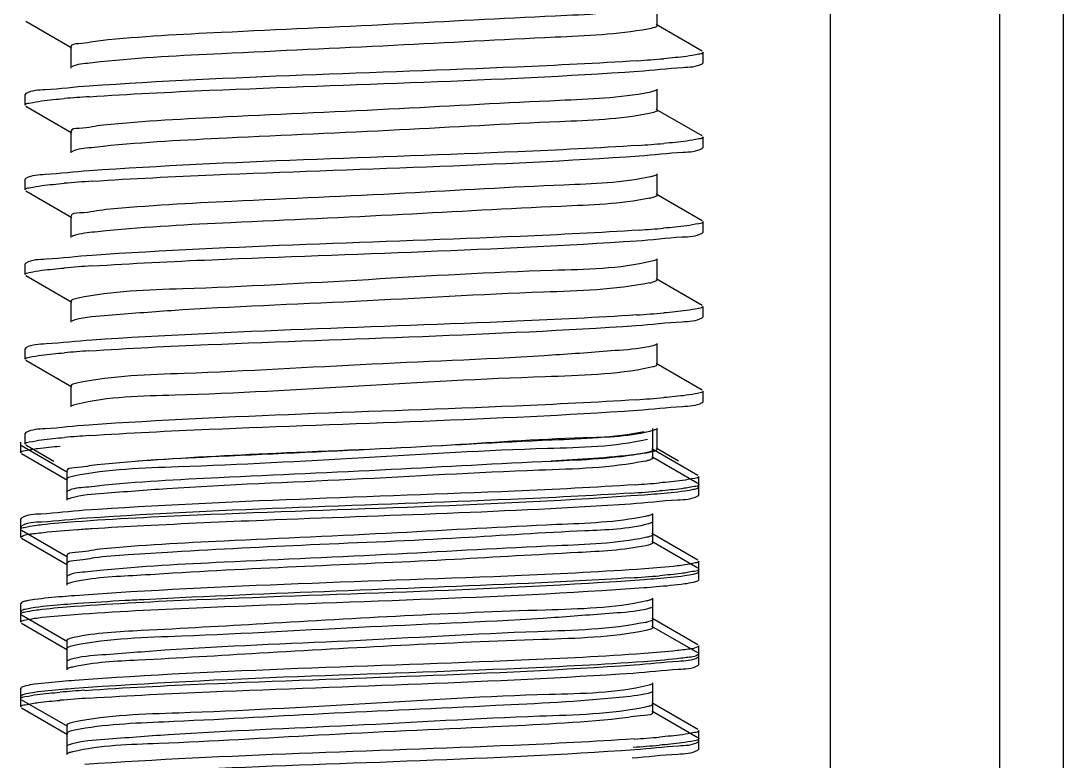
# Model space of a CAD drawing. Extents: x 27938 to 1507990, y 110129 to 923079.
# Drawn here: x 640765.3 to 641058.2, y 382603.8 to 382811.9 of the extents above; entities that cross this region are included whole.
import ezdxf

# ---------------------------------------------------------------- set-up
doc = ezdxf.new("R2010")
doc.units = 0
doc.header["$LTSCALE"] = 1000
doc.header["$MEASUREMENT"] = 0

msp = doc.modelspace()

# ---------------------------------------------------------------- linework, layer by layer
at = {"linetype": 'Continuous'}
for p, q in [((640992.75, 383675.04), (640992.75, 378934.02)), ((641040.37, 383675.04), (641040.37, 378934.02)), ((641058.23, 383675.04), (641058.23, 378934.02)), ((640944.14, 382810.54), (640944.14, 382816.5)), ((640766.75, 382811.77), (640779.68, 382804.29)), ((640956.8, 382803.36), (640943.88, 382810.84)), ((640779.42, 382804.59), (640779.42, 382798.64)), ((640957.03, 382800.12), (640957.03, 382803.1)), ((640957.03, 382800.12), (640957.03, 382803.1)), ((640956.8, 382799.86), (640957.03, 382800.12)), ((640766.75, 382791.46), (640766.53, 382791.19)), ((640766.53, 382788.22), (640766.53, 382791.19)), ((640766.53, 382788.22), (640766.53, 382791.19)), ((640944.14, 382786.73), (640944.14, 382792.68)), ((640766.75, 382787.96), (640779.68, 382780.47)), ((640956.8, 382779.55), (640943.88, 382787.03)), ((640779.42, 382780.78), (640779.42, 382774.82)), ((640957.03, 382776.31), (640957.03, 382779.29)), ((640957.03, 382776.31), (640957.03, 382779.29)), ((640956.8, 382776.05), (640957.03, 382776.31)), ((640944.14, 382762.92), (640944.14, 382768.87)), ((640766.75, 382767.64), (640766.53, 382767.38)), ((640766.53, 382764.41), (640766.53, 382767.38)), ((640766.53, 382764.41), (640766.53, 382767.38)), ((640766.75, 382764.14), (640779.68, 382756.66)), ((640956.8, 382755.74), (640943.88, 382763.22)), ((640779.42, 382756.96), (640779.42, 382751.01)), ((640957.03, 382752.5), (640957.03, 382755.48)), ((640957.03, 382752.5), (640957.03, 382755.48)), ((640956.8, 382752.24), (640957.03, 382752.5)), ((640944.14, 382739.1), (640944.14, 382745.06)), ((640766.75, 382743.83), (640766.53, 382743.57)), ((640766.53, 382740.59), (640766.53, 382743.57)), ((640766.53, 382740.59), (640766.53, 382743.57)), ((640766.75, 382740.33), (640779.68, 382732.85)), ((640956.8, 382731.92), (640943.88, 382739.41)), ((640779.42, 382733.15), (640779.42, 382727.2)), ((640957.03, 382728.69), (640957.03, 382731.66)), ((640957.03, 382728.69), (640957.03, 382731.66)), ((640956.8, 382728.43), (640957.03, 382728.69)), ((640944.14, 382715.29), (640944.14, 382721.24)), ((640766.75, 382720.02), (640766.53, 382719.76)), ((640766.53, 382716.78), (640766.53, 382719.76)), ((640766.53, 382716.78), (640766.53, 382719.76)), ((640766.75, 382716.52), (640779.68, 382709.04)), ((640956.8, 382708.11), (640943.88, 382715.59)), ((640942.93, 382714.64), (640942.12, 382714.45)), ((640779.42, 382709.34), (640779.42, 382703.38)), ((640957.03, 382704.87), (640957.03, 382707.85)), ((640956.8, 382704.61), (640957.03, 382704.87)), ((640766.75, 382696.2), (640766.53, 382695.94)), ((640766.53, 382692.97), (640766.53, 382695.94)), ((640766.53, 382692.97), (640766.53, 382695.94)), ((640942.95, 382691.33), (640942.95, 382697.29)), ((640942.95, 382689.06), (640942.95, 382695.01)), ((640944.14, 382691.48), (640944.14, 382697.43)), ((640765.34, 382690.54), (640765.34, 382693.52)), ((640765.34, 382690.54), (640765.34, 382693.52)), ((640765.56, 382692.56), (640778.49, 382685.08)), ((640766.75, 382692.71), (640774.63, 382688.15)), ((640955.62, 382684.15), (640942.69, 382691.64)), ((640950.15, 382688.15), (640943.88, 382691.78)), ((640765.56, 382690.28), (640778.49, 382682.8)), ((640943.2, 382690.9), (640942.15, 382690.64)), ((640955.62, 382681.87), (640942.69, 382689.36)), ((640778.23, 382685.38), (640778.23, 382679.43)), ((640778.23, 382683.1), (640778.23, 382677.15)), ((640955.84, 382680.92), (640955.84, 382683.89)), ((640955.62, 382680.66), (640955.84, 382680.92)), ((640955.84, 382678.64), (640955.84, 382681.61)), ((640955.84, 382678.64), (640955.84, 382681.61)), ((640955.62, 382678.38), (640955.84, 382678.64)), ((640765.56, 382672.25), (640765.34, 382671.99)), ((640765.34, 382669.01), (640765.34, 382671.99)), ((640765.34, 382669.01), (640765.34, 382671.99)), ((640942.95, 382667.52), (640942.95, 382673.47)), ((640942.95, 382665.24), (640942.95, 382671.2)), ((640765.56, 382669.97), (640765.34, 382669.71)), ((640765.34, 382666.73), (640765.34, 382669.71)), ((640765.34, 382666.73), (640765.34, 382669.71)), ((640765.56, 382668.75), (640778.49, 382661.27)), ((640765.56, 382666.47), (640778.49, 382658.99)), ((640955.62, 382660.34), (640942.69, 382667.82)), ((640955.62, 382658.06), (640942.69, 382665.54)), ((640941.71, 382664.58), (640940.93, 382664.4)), ((640778.23, 382661.57), (640778.23, 382655.62)), ((640955.84, 382657.1), (640955.84, 382660.08)), ((640955.84, 382657.1), (640955.84, 382660.08)), ((640778.23, 382659.29), (640778.23, 382653.34)), ((640955.62, 382656.84), (640955.84, 382657.1)), ((640955.84, 382654.82), (640955.84, 382657.8)), ((640955.84, 382654.82), (640955.84, 382657.8)), ((640955.62, 382654.56), (640955.84, 382654.82)), ((640765.56, 382648.43), (640765.34, 382648.17)), ((640765.34, 382645.2), (640765.34, 382648.17)), ((640765.34, 382645.2), (640765.34, 382648.17)), ((640942.95, 382643.71), (640942.95, 382649.66)), ((640765.56, 382646.16), (640765.34, 382645.89)), ((640765.34, 382642.92), (640765.34, 382645.89)), ((640765.34, 382642.92), (640765.34, 382645.89)), ((640765.56, 382644.94), (640778.49, 382637.45)), ((640942.95, 382641.43), (640942.95, 382647.38)), ((640765.56, 382642.66), (640778.49, 382635.18)), ((640955.62, 382636.53), (640942.69, 382644.01)), ((640941.98, 382640.85), (640940.96, 382640.59)), ((640955.62, 382634.25), (640942.69, 382641.73)), ((640778.23, 382637.76), (640778.23, 382631.8)), ((640955.84, 382633.29), (640955.84, 382636.27)), ((640955.84, 382633.29), (640955.84, 382636.27)), ((640778.23, 382635.48), (640778.23, 382629.52)), ((640955.62, 382633.03), (640955.84, 382633.29)), ((640955.84, 382631.01), (640955.84, 382633.99)), ((640955.84, 382631.01), (640955.84, 382633.99)), ((640955.62, 382630.75), (640955.84, 382631.01)), ((640765.56, 382624.62), (640765.34, 382624.36)), ((640765.34, 382621.38), (640765.34, 382624.36)), ((640765.34, 382621.38), (640765.34, 382624.36)), ((640942.95, 382619.9), (640942.95, 382625.85)), ((640765.56, 382622.34), (640765.34, 382622.08)), ((640765.34, 382619.11), (640765.34, 382622.08)), ((640765.34, 382619.11), (640765.34, 382622.08)), ((640942.95, 382617.62), (640942.95, 382623.57)), ((640765.56, 382621.12), (640778.49, 382613.64)), ((640765.56, 382618.84), (640778.49, 382611.36)), ((640941.54, 382619.19), (640940.9, 382619.05)), ((640955.62, 382612.72), (640942.69, 382620.2)), ((640955.62, 382610.44), (640942.69, 382617.92)), ((640778.23, 382613.94), (640778.23, 382607.99)), ((640778.23, 382611.66), (640778.23, 382605.71)), ((640955.84, 382609.48), (640955.84, 382612.45)), ((640955.84, 382607.2), (640955.84, 382610.18)), ((640955.84, 382607.2), (640955.84, 382610.18)), ((640955.62, 382609.22), (640955.84, 382609.48)), ((640955.62, 382606.94), (640955.84, 382607.2))]:
    msp.add_line(p, q, dxfattribs=at)
for centre, radius, start, end in [((640911.12, 383216.4), 416.6, 273.7824, 274.8062), ((640811.93, 382381.32), 410.18, 93.8281, 94.8033), ((640911.45, 383188.43), 412.43, 273.8103, 274.8058), ((640813.02, 382343.74), 423.99, 93.7358, 94.8048), ((640937.97, 382781.93), 20.28, 281.4289, 282.338), ((640911.79, 383160.33), 408.13, 273.8417, 274.8037), ((640812.91, 382321.33), 422.59, 93.7444, 94.8051), ((640938.6, 382755.16), 17.26, 281.5727, 283.5086), ((640910.82, 383148.69), 420.34, 273.7577, 274.8062), ((640811.8, 382311.46), 408.6, 93.8386, 94.8036), ((640910.69, 383126.52), 421.99, 273.7478, 274.8056), ((640811.9, 382286.39), 409.86, 93.8302, 94.8034), ((640937.33, 382705.49), 17.65, 281.5584, 283.3366), ((640910.61, 383088.66), 408.05, 273.842, 274.8039), ((640909.02, 383106.46), 428.18, 273.7147, 274.7998), ((640908.89, 383084.36), 429.9, 273.7049, 274.7979), ((640936.98, 382661.77), 19.31, 281.4817, 282.6766), ((640812.37, 382191.66), 430.8, 93.6991, 94.7988), ((640810.74, 382214.49), 410.18, 93.8281, 94.8033), ((640910.29, 383021.26), 412.1, 273.8126, 274.8057), ((640909.85, 383024.48), 417.61, 273.7817, 274.8013)]:
    msp.add_arc(centre, radius, start, end, dxfattribs=at)
for points, knots in [([(640941.54, 382815.54), (640932.96, 382813.96), (640909, 382813.05), (640869.12, 382810.78), (640826.52, 382808.89), (640799.05, 382807.49), (640787.76, 382806.31)], [0, 0, 0, 0, 0.169916, 0.464788, 0.779028, 1, 1, 1, 1]), ([(640941.54, 382809.59), (640932.96, 382808), (640909, 382807.1), (640869.12, 382804.82), (640826.52, 382802.94), (640799.05, 382801.54), (640787.76, 382800.36)], [0, 0, 0, 0, 0.169916, 0.464788, 0.779028, 1, 1, 1, 1]), ([(640944.14, 382810.54), (640944.14, 382810.27), (640942.94, 382809.88), (640942.2, 382809.71), (640941.54, 382809.59)], [0, 0, 0, 0, 0.287813, 1, 1, 1, 1]), ([(640787.76, 382806.31), (640785.68, 382806.09), (640783.7, 382805.47), (640779.41, 382805.35), (640779.42, 382804.59)], [0, 0, 0, 0, 0.733736, 1, 1, 1, 1]), ([(640957.03, 382803.1), (640957.03, 382802.67), (640954.73, 382802.38), (640953.57, 382802.07), (640952.41, 382801.92)], [0, 0, 0, 0, 0.271384, 1, 1, 1, 1]), ([(640787.76, 382800.36), (640786.74, 382800.25), (640784.07, 382799.86), (640781.16, 382799.8), (640779.68, 382798.94)], [0, 0, 0, 0, 0.373853, 1, 1, 1, 1]), ([(640938.6, 382800.7), (640927.3, 382799.94), (640875.94, 382797.48), (640824.52, 382796.28), (640784.52, 382793.56)], [0, 0, 0, 0, 0.220263, 1, 1, 1, 1]), ([(640784.54, 382790.59), (640795.8, 382791.35), (640847.24, 382793.83), (640898.74, 382795.03), (640938.86, 382797.74)], [0, 0, 0, 0, 0.219081, 1, 1, 1, 1]), ([(640938.86, 382797.74), (640943.01, 382798.03), (640948.83, 382798.83), (640955.18, 382798.93), (640956.8, 382799.86)], [0, 0, 0, 0, 0.690508, 1, 1, 1, 1]), ([(640784.52, 382793.56), (640780.41, 382793.28), (640774.64, 382792.48), (640768.36, 382792.38), (640766.76, 382791.46)], [0, 0, 0, 0, 0.690323, 1, 1, 1, 1]), ([(640941.94, 382791.8), (640933.66, 382790.15), (640910.08, 382789.35), (640870.57, 382787), (640827.8, 382785.16), (640800.03, 382783.74), (640788.5, 382782.57)], [0, 0, 0, 0, 0.164798, 0.457724, 0.773903, 1, 1, 1, 1]), ([(640943.88, 382792.38), (640943.65, 382792.25), (640943, 382792.04), (640942.34, 382791.89), (640941.94, 382791.8)], [0, 0, 0, 0, 0.388853, 1, 1, 1, 1]), ([(640766.53, 382788.22), (640766.53, 382788.65), (640768.82, 382788.94), (640769.98, 382789.25), (640771.13, 382789.4)], [0, 0, 0, 0, 0.271489, 1, 1, 1, 1]), ([(640941.94, 382785.85), (640933.66, 382784.19), (640910.08, 382783.4), (640870.57, 382781.05), (640827.8, 382779.2), (640800.03, 382777.78), (640788.5, 382776.62)], [0, 0, 0, 0, 0.164798, 0.457724, 0.773903, 1, 1, 1, 1]), ([(640944.14, 382786.73), (640944.14, 382786.49), (640943.15, 382786.11), (640942.5, 382785.96), (640941.94, 382785.85)], [0, 0, 0, 0, 0.292777, 1, 1, 1, 1]), ([(640788.5, 382782.57), (640786.24, 382782.34), (640784.1, 382781.66), (640779.42, 382781.6), (640779.42, 382780.78)], [0, 0, 0, 0, 0.734506, 1, 1, 1, 1]), ([(640788.5, 382776.62), (640787.39, 382776.51), (640784.47, 382776.08), (640781.29, 382776.06), (640779.68, 382775.12)], [0, 0, 0, 0, 0.375724, 1, 1, 1, 1]), ([(640938.86, 382776.91), (640927.57, 382776.14), (640876.13, 382773.67), (640824.63, 382772.48), (640784.54, 382769.75)], [0, 0, 0, 0, 0.219643, 1, 1, 1, 1]), ([(640957.03, 382779.29), (640957.03, 382778.86), (640954.75, 382778.57), (640953.6, 382778.26), (640952.45, 382778.11)], [0, 0, 0, 0, 0.271538, 1, 1, 1, 1]), ([(640785.4, 382766.83), (640796.73, 382767.59), (640847.98, 382770.04), (640899.29, 382771.23), (640939.14, 382773.95)], [0, 0, 0, 0, 0.221375, 1, 1, 1, 1]), ([(640939.14, 382773.95), (640943.23, 382774.23), (640948.96, 382775.02), (640955.21, 382775.13), (640956.8, 382776.05)], [0, 0, 0, 0, 0.690201, 1, 1, 1, 1]), ([(640784.54, 382769.75), (640780.43, 382769.47), (640774.65, 382768.67), (640768.36, 382768.56), (640766.76, 382767.64)], [0, 0, 0, 0, 0.690341, 1, 1, 1, 1]), ([(640942.3, 382768.07), (640934.33, 382766.32), (640911.14, 382765.67), (640872.03, 382763.22), (640829.09, 382761.42), (640801.04, 382759.98), (640789.27, 382758.84)], [0, 0, 0, 0, 0.159658, 0.450626, 0.768754, 1, 1, 1, 1]), ([(640943.88, 382768.57), (640943.69, 382768.46), (640943.16, 382768.27), (640942.63, 382768.14), (640942.3, 382768.07)], [0, 0, 0, 0, 0.39781, 1, 1, 1, 1]), ([(640766.53, 382764.41), (640766.53, 382764.85), (640768.88, 382765.13), (640770.07, 382765.45), (640771.25, 382765.6)], [0, 0, 0, 0, 0.271035, 1, 1, 1, 1]), ([(640941.99, 382762.05), (640933.83, 382760.4), (640910.55, 382759.61), (640871.41, 382757.27), (640828.74, 382755.44), (640800.93, 382754.01), (640789.27, 382752.88)], [0, 0, 0, 0, 0.163103, 0.454144, 0.77037, 1, 1, 1, 1]), ([(640944.14, 382762.92), (640944.14, 382762.71), (640943.33, 382762.35), (640942.77, 382762.22), (640942.3, 382762.11)], [0, 0, 0, 0, 0.298854, 1, 1, 1, 1]), ([(640789.27, 382758.84), (640786.82, 382758.6), (640784.51, 382757.84), (640779.42, 382757.85), (640779.42, 382756.96)], [0, 0, 0, 0, 0.735116, 1, 1, 1, 1]), ([(640939.14, 382753.11), (640927.97, 382752.35), (640876.73, 382749.88), (640825.42, 382748.66), (640785.4, 382746)], [0, 0, 0, 0, 0.2181, 1, 1, 1, 1]), ([(640957.03, 382755.48), (640957.03, 382755.04), (640954.76, 382754.76), (640953.61, 382754.45), (640952.46, 382754.3)], [0, 0, 0, 0, 0.271601, 1, 1, 1, 1]), ([(640780.3, 382751.56), (640780.18, 382751.53), (640779.97, 382751.45), (640779.76, 382751.36), (640779.68, 382751.31)], [0, 0, 0, 0, 0.563324, 1, 1, 1, 1]), ([(640789.27, 382752.88), (640788.23, 382752.78), (640785.24, 382752.44), (640782.19, 382752.16), (640780.3, 382751.56)], [0, 0, 0, 0, 0.345444, 1, 1, 1, 1]), ([(640938.37, 382750.09), (640942.64, 382750.37), (640948.62, 382751.2), (640955.14, 382751.28), (640956.8, 382752.24)], [0, 0, 0, 0, 0.690998, 1, 1, 1, 1]), ([(640785.32, 382743.01), (640796.55, 382743.76), (640847.56, 382746.21), (640898.64, 382747.43), (640938.37, 382750.09)], [0, 0, 0, 0, 0.220392, 1, 1, 1, 1]), ([(640785.4, 382746), (640781.08, 382745.71), (640775.03, 382744.87), (640768.43, 382744.79), (640766.76, 382743.83)], [0, 0, 0, 0, 0.691204, 1, 1, 1, 1]), ([(640942.63, 382744.33), (640933.53, 382742.13), (640906.65, 382741.82), (640862.84, 382739.09), (640818.48, 382736.64), (640791.05, 382736), (640781.43, 382733.99)], [0, 0, 0, 0, 0.173919, 0.493974, 0.817428, 1, 1, 1, 1]), ([(640943.88, 382744.76), (640943.72, 382744.67), (640943.31, 382744.51), (640942.89, 382744.39), (640942.63, 382744.33)], [0, 0, 0, 0, 0.408003, 1, 1, 1, 1]), ([(640766.53, 382740.59), (640766.53, 382741.04), (640768.87, 382741.31), (640770.05, 382741.64), (640771.23, 382741.79)], [0, 0, 0, 0, 0.271101, 1, 1, 1, 1]), ([(640944.14, 382739.1), (640944.14, 382738.93), (640943.5, 382738.59), (640943.02, 382738.47), (640942.63, 382738.38)], [0, 0, 0, 0, 0.306365, 1, 1, 1, 1]), ([(640942.07, 382738.25), (640932.27, 382736.23), (640904.46, 382735.63), (640859.79, 382732.82), (640818.91, 382731.38), (640792.73, 382729.33), (640783.59, 382728.67), (640780.55, 382727.83)], [0, 0, 0, 0, 0.185394, 0.511906, 0.831666, 0.941677, 1, 1, 1, 1]), ([(640781.43, 382733.99), (640780.92, 382733.88), (640780.31, 382733.75), (640779.42, 382733.37), (640779.42, 382733.15)], [0, 0, 0, 0, 0.705027, 1, 1, 1, 1]), ([(640957.03, 382731.66), (640957.03, 382731.22), (640954.71, 382730.94), (640953.54, 382730.62), (640952.37, 382730.47)], [0, 0, 0, 0, 0.271246, 1, 1, 1, 1]), ([(640780.55, 382727.83), (640780.38, 382727.78), (640780.08, 382727.69), (640779.79, 382727.57), (640779.68, 382727.5)], [0, 0, 0, 0, 0.577171, 1, 1, 1, 1]), ([(640938.37, 382729.25), (640927.16, 382728.5), (640876.14, 382726.05), (640825.07, 382724.83), (640785.32, 382722.18)], [0, 0, 0, 0, 0.219978, 1, 1, 1, 1]), ([(640938.27, 382726.27), (640942.57, 382726.55), (640948.58, 382727.39), (640955.13, 382727.47), (640956.8, 382728.43)], [0, 0, 0, 0, 0.691085, 1, 1, 1, 1]), ([(640784.45, 382719.14), (640795.63, 382719.9), (640846.9, 382722.38), (640898.24, 382723.59), (640938.27, 382726.27)], [0, 0, 0, 0, 0.218278, 1, 1, 1, 1]), ([(640785.32, 382722.18), (640781.02, 382721.89), (640775, 382721.06), (640768.43, 382720.98), (640766.76, 382720.02)], [0, 0, 0, 0, 0.691128, 1, 1, 1, 1]), ([(640943.88, 382720.94), (640943.76, 382720.87), (640943.44, 382720.74), (640943.12, 382720.65), (640942.93, 382720.59)], [0, 0, 0, 0, 0.419644, 1, 1, 1, 1]), ([(640766.53, 382716.78), (640766.53, 382717.21), (640768.8, 382717.5), (640769.96, 382717.81), (640771.11, 382717.96)], [0, 0, 0, 0, 0.271575, 1, 1, 1, 1]), ([(640942.93, 382720.59), (640939.86, 382719.77), (640930.67, 382719.09), (640904.42, 382717.06), (640863.57, 382715.61), (640818.97, 382712.81), (640791.24, 382712.21), (640781.48, 382710.19)], [0, 0, 0, 0, 0.059025, 0.169477, 0.489312, 0.815208, 1, 1, 1, 1]), ([(640944.14, 382715.29), (640944.14, 382715.14), (640943.65, 382714.83), (640943.24, 382714.72), (640942.93, 382714.64)], [0, 0, 0, 0, 0.315715, 1, 1, 1, 1]), ([(640942.12, 382714.45), (640932.46, 382712.43), (640904.96, 382711.79), (640860.52, 382709.36), (640816.73, 382706.58), (640789.88, 382706.33), (640780.85, 382704.09)], [0, 0, 0, 0, 0.183095, 0.50716, 0.827184, 1, 1, 1, 1]), ([(640781.48, 382710.19), (640780.95, 382710.08), (640780.34, 382709.94), (640779.42, 382709.56), (640779.42, 382709.34)], [0, 0, 0, 0, 0.705588, 1, 1, 1, 1]), ([(640957.03, 382707.85), (640957.03, 382707.41), (640954.69, 382707.13), (640953.52, 382706.81), (640952.34, 382706.66)], [0, 0, 0, 0, 0.271149, 1, 1, 1, 1]), ([(640780.85, 382704.09), (640780.61, 382704.03), (640780.21, 382703.92), (640779.83, 382703.77), (640779.68, 382703.69)], [0, 0, 0, 0, 0.589215, 1, 1, 1, 1]), ([(640938.27, 382705.43), (640926.95, 382704.67), (640875.68, 382702.22), (640824.34, 382701.02), (640784.45, 382698.31)], [0, 0, 0, 0, 0.221088, 1, 1, 1, 1]), ([(640938.59, 382702.47), (640942.81, 382702.76), (640948.72, 382703.58), (640955.16, 382703.67), (640956.8, 382704.61)], [0, 0, 0, 0, 0.690779, 1, 1, 1, 1]), ([(640784.52, 382695.33), (640795.74, 382696.1), (640847.1, 382698.57), (640898.52, 382699.78), (640938.59, 382702.47)], [0, 0, 0, 0, 0.218769, 1, 1, 1, 1]), ([(640784.45, 382698.31), (640780.35, 382698.03), (640774.61, 382697.23), (640768.35, 382697.12), (640766.76, 382696.2)], [0, 0, 0, 0, 0.690244, 1, 1, 1, 1]), ([(640940.48, 382696.36), (640931.99, 382694.75), (640908.15, 382693.88), (640868.37, 382691.58), (640825.72, 382689.71), (640798.16, 382688.3), (640786.8, 382687.13)], [0, 0, 0, 0, 0.168355, 0.462634, 0.777465, 1, 1, 1, 1]), ([(640943.2, 382696.86), (640936.84, 382694.92), (640916.63, 382694.8), (640881.49, 382692.08), (640839.7, 382690.55), (640811.24, 382689.08), (640798.34, 382688.15)], [0, 0, 0, 0, 0.137438, 0.410761, 0.732679, 1, 1, 1, 1]), ([(640943.88, 382697.13), (640943.79, 382697.08), (640943.56, 382696.98), (640943.33, 382696.9), (640943.2, 382696.86)], [0, 0, 0, 0, 0.433013, 1, 1, 1, 1]), ([(640765.34, 382690.54), (640765.34, 382690.99), (640767.72, 382691.27), (640768.92, 382691.6), (640770.12, 382691.75)], [0, 0, 0, 0, 0.270914, 1, 1, 1, 1]), ([(640766.53, 382692.97), (640766.53, 382693.4), (640768.82, 382693.69), (640769.97, 382694), (640771.13, 382694.15)], [0, 0, 0, 0, 0.271506, 1, 1, 1, 1]), ([(640941.4, 382694.27), (640932.26, 382692.09), (640905.37, 382691.75), (640861.55, 382689.04), (640817.23, 382686.59), (640789.84, 382685.95), (640780.23, 382683.94)], [0, 0, 0, 0, 0.174525, 0.494592, 0.817709, 1, 1, 1, 1]), ([(640940.48, 382690.4), (640931.99, 382688.8), (640908.15, 382687.92), (640868.37, 382685.63), (640825.72, 382683.75), (640798.16, 382682.35), (640786.8, 382681.17)], [0, 0, 0, 0, 0.168355, 0.462634, 0.777465, 1, 1, 1, 1]), ([(640942.15, 382690.64), (640940.82, 382690.36), (640931.58, 382689.14), (640922.29, 382688.62), (640914.36, 382688.15)], [0, 0, 0, 0, 0.146271, 1, 1, 1, 1]), ([(640942.95, 382691.33), (640942.95, 382691.08), (640941.82, 382690.69), (640941.1, 382690.52), (640940.48, 382690.4)], [0, 0, 0, 0, 0.289227, 1, 1, 1, 1]), ([(640942.95, 382689.06), (640942.95, 382688.88), (640942.29, 382688.53), (640941.8, 382688.41), (640941.4, 382688.32)], [0, 0, 0, 0, 0.305231, 1, 1, 1, 1]), ([(640944.14, 382691.48), (640944.14, 382691.35), (640943.78, 382691.08), (640943.44, 382690.98), (640943.2, 382690.9)], [0, 0, 0, 0, 0.327438, 1, 1, 1, 1]), ([(640786.8, 382687.13), (640784.66, 382686.9), (640782.63, 382686.26), (640778.23, 382686.16), (640778.23, 382685.38)], [0, 0, 0, 0, 0.733984, 1, 1, 1, 1]), ([(640940.87, 382688.2), (640931.05, 382686.18), (640903.2, 382685.57), (640858.49, 382682.76), (640817.59, 382681.34), (640791.45, 382679.27), (640782.34, 382678.62), (640779.33, 382677.77)], [0, 0, 0, 0, 0.185736, 0.512591, 0.832304, 0.942068, 1, 1, 1, 1]), ([(640780.23, 382683.94), (640779.73, 382683.83), (640779.12, 382683.7), (640778.23, 382683.32), (640778.23, 382683.1)], [0, 0, 0, 0, 0.704981, 1, 1, 1, 1]), ([(640955.84, 382683.89), (640955.84, 382683.46), (640953.57, 382683.18), (640952.42, 382682.86), (640951.28, 382682.71)], [0, 0, 0, 0, 0.271618, 1, 1, 1, 1]), ([(640786.8, 382681.17), (640785.75, 382681.06), (640783, 382680.66), (640780.01, 382680.61), (640778.49, 382679.73)], [0, 0, 0, 0, 0.374443, 1, 1, 1, 1]), ([(640937.95, 382681.53), (640926.67, 382680.76), (640875.1, 382678.28), (640823.48, 382677.09), (640783.26, 382674.35)], [0, 0, 0, 0, 0.219056, 1, 1, 1, 1]), ([(640955.84, 382681.61), (640955.84, 382681.16), (640953.41, 382680.89), (640952.2, 382680.55), (640950.98, 382680.4)], [0, 0, 0, 0, 0.270633, 1, 1, 1, 1]), ([(640951.95, 382679.83), (640952.75, 382679.94), (640953.98, 382680.16), (640955.23, 382680.43), (640955.61, 382680.66)], [0, 0, 0, 0, 0.643343, 1, 1, 1, 1]), ([(640779.33, 382677.77), (640779.16, 382677.72), (640778.88, 382677.63), (640778.6, 382677.51), (640778.49, 382677.45)], [0, 0, 0, 0, 0.575377, 1, 1, 1, 1]), ([(640780.47, 382671.18), (640791.94, 382672.02), (640845.33, 382674.62), (640898.79, 382675.68), (640940.63, 382678.74)], [0, 0, 0, 0, 0.215167, 1, 1, 1, 1]), ([(640936.76, 382679.17), (640925.51, 382678.43), (640874.57, 382675.99), (640823.57, 382674.77), (640783.93, 382672.12)], [0, 0, 0, 0, 0.221096, 1, 1, 1, 1]), ([(640936.67, 382676.19), (640941.06, 382676.48), (640947.2, 382677.33), (640953.91, 382677.4), (640955.61, 382678.38)], [0, 0, 0, 0, 0.691433, 1, 1, 1, 1]), ([(640940.63, 382678.74), (640941.79, 382678.83), (640945.57, 382679.13), (640949.35, 382679.46), (640951.95, 382679.83)], [0, 0, 0, 0, 0.307404, 1, 1, 1, 1]), ([(640783.26, 382674.35), (640779.16, 382674.07), (640773.42, 382673.27), (640767.16, 382673.16), (640765.57, 382672.25)], [0, 0, 0, 0, 0.69024, 1, 1, 1, 1]), ([(640799.88, 382670.07), (640811.12, 382670.65), (640856.72, 382672.67), (640902.36, 382673.92), (640936.67, 382676.19)], [0, 0, 0, 0, 0.246725, 1, 1, 1, 1]), ([(640783.93, 382672.12), (640779.68, 382671.83), (640773.72, 382671.01), (640767.22, 382670.92), (640765.57, 382669.97)], [0, 0, 0, 0, 0.690899, 1, 1, 1, 1]), ([(640769.2, 382670.09), (640769.91, 382670.19), (640773.66, 382670.65), (640777.43, 382670.95), (640780.47, 382671.18)], [0, 0, 0, 0, 0.191294, 1, 1, 1, 1]), ([(640940.86, 382672.62), (640932.68, 382670.94), (640909.22, 382670.18), (640869.83, 382667.8), (640827, 382665.97), (640799.15, 382664.54), (640787.55, 382663.39)], [0, 0, 0, 0, 0.163231, 0.45556, 0.772333, 1, 1, 1, 1]), ([(640942.69, 382673.17), (640942.47, 382673.05), (640941.86, 382672.84), (640941.24, 382672.7), (640940.86, 382672.62)], [0, 0, 0, 0, 0.391472, 1, 1, 1, 1]), ([(640765.34, 382669.01), (640765.34, 382669.38), (640767.23, 382669.7), (640768.23, 382669.96), (640769.2, 382670.09)], [0, 0, 0, 0, 0.274518, 1, 1, 1, 1]), ([(640769.4, 382667.84), (640770.15, 382667.95), (640774.09, 382668.42), (640778.05, 382668.72), (640781.26, 382668.95)], [0, 0, 0, 0, 0.191301, 1, 1, 1, 1]), ([(640781.26, 382668.95), (640782.62, 382669.05), (640788.82, 382669.47), (640795.03, 382669.81), (640799.88, 382670.07)], [0, 0, 0, 0, 0.219258, 1, 1, 1, 1]), ([(640941.71, 382670.54), (640935.9, 382668.99), (640918.1, 382668.48), (640886.57, 382666.24), (640847.94, 382664.73), (640820.96, 382663.39), (640808.09, 382662.62)], [0, 0, 0, 0, 0.134666, 0.394603, 0.711038, 1, 1, 1, 1]), ([(640942.69, 382670.89), (640942.56, 382670.82), (640942.24, 382670.69), (640941.9, 382670.59), (640941.71, 382670.54)], [0, 0, 0, 0, 0.417945, 1, 1, 1, 1]), ([(640765.34, 382666.73), (640765.34, 382666.86), (640766.8, 382667.76), (640768.11, 382667.66), (640769.4, 382667.84)], [0, 0, 0, 0, 0.088423, 1, 1, 1, 1]), ([(640940.86, 382666.67), (640932.68, 382664.98), (640909.22, 382664.23), (640869.83, 382661.85), (640827, 382660.02), (640799.15, 382658.59), (640787.55, 382657.44)], [0, 0, 0, 0, 0.163231, 0.45556, 0.772333, 1, 1, 1, 1]), ([(640942.95, 382667.52), (640942.95, 382667.3), (640942.02, 382666.92), (640941.39, 382666.78), (640940.86, 382666.67)], [0, 0, 0, 0, 0.294502, 1, 1, 1, 1]), ([(640942.95, 382665.24), (640942.95, 382665.09), (640942.44, 382664.77), (640942.02, 382664.67), (640941.71, 382664.58)], [0, 0, 0, 0, 0.314301, 1, 1, 1, 1]), ([(640787.55, 382663.39), (640785.22, 382663.16), (640783.04, 382662.45), (640778.23, 382662.41), (640778.23, 382661.57)], [0, 0, 0, 0, 0.734699, 1, 1, 1, 1]), ([(640808.09, 382662.62), (640803.9, 382662.37), (640796.76, 382661.83), (640786.79, 382661.28), (640782.19, 382660.18), (640778.23, 382660.01), (640778.23, 382659.29)], [0, 0, 0, 0, 0.417623, 0.73271, 0.928797, 1, 1, 1, 1]), ([(640940.93, 382664.4), (640934.67, 382663.1), (640916.62, 382662.26), (640872.43, 382659.52), (640834.44, 382658.24), (640808.09, 382656.67)], [0, 0, 0, 0, 0.144135, 0.405017, 1, 1, 1, 1]), ([(640955.84, 382660.08), (640955.84, 382659.71), (640953.93, 382659.39), (640952.93, 382659.13), (640951.95, 382658.99)], [0, 0, 0, 0, 0.274374, 1, 1, 1, 1]), ([(640787.55, 382657.44), (640786.4, 382657.32), (640783.41, 382656.89), (640780.14, 382656.88), (640778.49, 382655.92)], [0, 0, 0, 0, 0.376256, 1, 1, 1, 1]), ([(640808.09, 382656.67), (640804.7, 382656.47), (640795.22, 382655.73), (640785.57, 382655.53), (640779.61, 382654.03)], [0, 0, 0, 0, 0.356375, 1, 1, 1, 1]), ([(640940.63, 382657.91), (640929.14, 382657.07), (640875.75, 382654.46), (640822.29, 382653.42), (640780.47, 382650.34)], [0, 0, 0, 0, 0.215475, 1, 1, 1, 1]), ([(640951.95, 382658.99), (640951.23, 382658.89), (640947.47, 382658.43), (640943.69, 382658.13), (640940.63, 382657.91)], [0, 0, 0, 0, 0.191409, 1, 1, 1, 1]), ([(640955.84, 382657.8), (640955.84, 382657.34), (640953.38, 382657.07), (640952.16, 382656.73), (640950.92, 382656.58)], [0, 0, 0, 0, 0.270505, 1, 1, 1, 1]), ([(640951.91, 382656.01), (640952.72, 382656.12), (640953.96, 382656.34), (640955.22, 382656.62), (640955.61, 382656.84)], [0, 0, 0, 0, 0.643758, 1, 1, 1, 1]), ([(640779.61, 382654.03), (640779.39, 382653.98), (640779.01, 382653.87), (640778.63, 382653.72), (640778.49, 382653.64)], [0, 0, 0, 0, 0.58755, 1, 1, 1, 1]), ([(640780.42, 382647.36), (640791.87, 382648.2), (640845.23, 382650.81), (640898.67, 382651.87), (640940.5, 382654.92)], [0, 0, 0, 0, 0.214881, 1, 1, 1, 1]), ([(640936.67, 382655.35), (640927.12, 382654.72), (640881.53, 382652.49), (640835.9, 382651.09), (640799.88, 382649.23)], [0, 0, 0, 0, 0.209609, 1, 1, 1, 1]), ([(640940.37, 382652.63), (640941.55, 382652.72), (640945.39, 382653.02), (640949.24, 382653.36), (640951.88, 382653.73)], [0, 0, 0, 0, 0.307278, 1, 1, 1, 1]), ([(640940.5, 382654.92), (640941.67, 382655.01), (640945.48, 382655.31), (640949.29, 382655.64), (640951.91, 382656.01)], [0, 0, 0, 0, 0.307307, 1, 1, 1, 1]), ([(640951.88, 382653.73), (640952.7, 382653.84), (640953.94, 382654.06), (640955.22, 382654.34), (640955.61, 382654.56)], [0, 0, 0, 0, 0.644096, 1, 1, 1, 1]), ([(640780.39, 382645.08), (640791.81, 382645.92), (640845.14, 382648.52), (640898.55, 382649.59), (640940.37, 382652.63)], [0, 0, 0, 0, 0.21463, 1, 1, 1, 1]), ([(640769.2, 382649.26), (640768.4, 382649.14), (640767.19, 382648.93), (640765.95, 382648.66), (640765.57, 382648.43)], [0, 0, 0, 0, 0.643047, 1, 1, 1, 1]), ([(640780.47, 382650.34), (640779.31, 382650.25), (640775.55, 382649.96), (640771.79, 382649.62), (640769.2, 382649.26)], [0, 0, 0, 0, 0.307527, 1, 1, 1, 1]), ([(640781.26, 382648.12), (640780.04, 382648.03), (640776.08, 382647.73), (640772.12, 382647.38), (640769.4, 382647.01)], [0, 0, 0, 0, 0.307563, 1, 1, 1, 1]), ([(640941.22, 382648.88), (640931.94, 382646.79), (640895.76, 382646.06), (640848.55, 382643.32), (640804.41, 382640.74), (640786.44, 382639.9), (640780.22, 382638.59)], [0, 0, 0, 0, 0.176934, 0.667357, 0.8818, 1, 1, 1, 1]), ([(640799.88, 382649.23), (640798.14, 382649.14), (640791.93, 382648.81), (640785.73, 382648.44), (640781.26, 382648.12)], [0, 0, 0, 0, 0.279122, 1, 1, 1, 1]), ([(640942.69, 382649.36), (640942.51, 382649.26), (640942.02, 382649.08), (640941.52, 382648.95), (640941.22, 382648.88)], [0, 0, 0, 0, 0.400787, 1, 1, 1, 1]), ([(640765.34, 382645.2), (640765.34, 382645.57), (640767.22, 382645.89), (640768.22, 382646.14), (640769.18, 382646.28)], [0, 0, 0, 0, 0.274578, 1, 1, 1, 1]), ([(640769.4, 382647.01), (640768.56, 382646.89), (640767.28, 382646.67), (640765.97, 382646.39), (640765.57, 382646.16)], [0, 0, 0, 0, 0.645001, 1, 1, 1, 1]), ([(640769.17, 382644), (640769.88, 382644.1), (640773.61, 382644.56), (640777.36, 382644.85), (640780.39, 382645.08)], [0, 0, 0, 0, 0.191274, 1, 1, 1, 1]), ([(640769.18, 382646.28), (640769.9, 382646.38), (640773.63, 382646.84), (640777.39, 382647.14), (640780.42, 382647.36)], [0, 0, 0, 0, 0.191288, 1, 1, 1, 1]), ([(640941.97, 382646.8), (640939.04, 382645.92), (640930.03, 382645.31), (640904.01, 382643.2), (640863.07, 382641.79), (640818.23, 382638.98), (640790.24, 382638.36), (640780.35, 382636.34)], [0, 0, 0, 0, 0.056631, 0.165562, 0.48509, 0.813078, 1, 1, 1, 1]), ([(640942.69, 382647.08), (640942.59, 382647.03), (640942.36, 382646.92), (640942.11, 382646.84), (640941.97, 382646.8)], [0, 0, 0, 0, 0.430757, 1, 1, 1, 1]), ([(640765.34, 382642.92), (640765.34, 382643.29), (640767.22, 382643.61), (640768.21, 382643.86), (640769.17, 382644)], [0, 0, 0, 0, 0.274628, 1, 1, 1, 1]), ([(640940.82, 382642.85), (640930.92, 382640.83), (640902.9, 382640.21), (640858.02, 382637.39), (640817.08, 382635.99), (640791.09, 382633.87), (640782.1, 382633.26), (640779.18, 382632.38)], [0, 0, 0, 0, 0.18717, 0.515415, 0.834912, 0.94366, 1, 1, 1, 1]), ([(640942.95, 382643.71), (640942.95, 382643.51), (640942.2, 382643.16), (640941.66, 382643.03), (640941.22, 382642.93)], [0, 0, 0, 0, 0.30098, 1, 1, 1, 1]), ([(640940.96, 382640.59), (640931.41, 382638.59), (640894.97, 382637.67), (640847.5, 382635.1), (640803.62, 382632.41), (640785.94, 382631.66), (640779.93, 382630.3)], [0, 0, 0, 0, 0.181368, 0.673276, 0.885489, 1, 1, 1, 1]), ([(640942.95, 382641.43), (640942.95, 382641.3), (640942.57, 382641.02), (640942.23, 382640.92), (640941.98, 382640.85)], [0, 0, 0, 0, 0.32566, 1, 1, 1, 1]), ([(640780.22, 382638.59), (640779.72, 382638.48), (640779.12, 382638.35), (640778.23, 382637.97), (640778.23, 382637.76)], [0, 0, 0, 0, 0.704878, 1, 1, 1, 1]), ([(640780.35, 382636.34), (640779.81, 382636.23), (640779.18, 382636.09), (640778.23, 382635.7), (640778.23, 382635.48)], [0, 0, 0, 0, 0.706338, 1, 1, 1, 1]), ([(640955.84, 382636.27), (640955.84, 382636.14), (640954.44, 382635.26), (640953.16, 382635.35), (640951.91, 382635.18)], [0, 0, 0, 0, 0.08904, 1, 1, 1, 1]), ([(640940.5, 382634.09), (640928.99, 382633.25), (640875.64, 382630.65), (640822.2, 382629.6), (640780.43, 382626.52)], [0, 0, 0, 0, 0.215876, 1, 1, 1, 1]), ([(640937.69, 382630.91), (640941.84, 382631.19), (640947.66, 382632), (640954, 382632.1), (640955.61, 382633.03)], [0, 0, 0, 0, 0.690486, 1, 1, 1, 1]), ([(640951.91, 382635.18), (640951.19, 382635.07), (640947.39, 382634.61), (640943.58, 382634.31), (640940.5, 382634.09)], [0, 0, 0, 0, 0.191489, 1, 1, 1, 1]), ([(640955.84, 382633.99), (640955.84, 382633.86), (640954.43, 382632.98), (640953.14, 382633.07), (640951.88, 382632.89)], [0, 0, 0, 0, 0.088878, 1, 1, 1, 1]), ([(640779.18, 382632.38), (640779.05, 382632.34), (640778.81, 382632.26), (640778.58, 382632.16), (640778.49, 382632.1)], [0, 0, 0, 0, 0.567761, 1, 1, 1, 1]), ([(640779.93, 382630.3), (640779.64, 382630.23), (640779.15, 382630.1), (640778.67, 382629.93), (640778.49, 382629.83)], [0, 0, 0, 0, 0.598372, 1, 1, 1, 1]), ([(640940.37, 382631.8), (640928.85, 382630.96), (640875.52, 382628.36), (640822.11, 382627.32), (640780.39, 382624.24)], [0, 0, 0, 0, 0.216262, 1, 1, 1, 1]), ([(640783.35, 382623.75), (640794.61, 382624.52), (640846.06, 382627), (640897.56, 382628.19), (640937.69, 382630.91)], [0, 0, 0, 0, 0.219101, 1, 1, 1, 1]), ([(640937.4, 382628.61), (640941.62, 382628.9), (640947.53, 382629.72), (640953.97, 382629.81), (640955.61, 382630.75)], [0, 0, 0, 0, 0.69074, 1, 1, 1, 1]), ([(640951.88, 382632.89), (640951.15, 382632.79), (640947.32, 382632.33), (640943.48, 382632.02), (640940.37, 382631.8)], [0, 0, 0, 0, 0.191503, 1, 1, 1, 1]), ([(640784.57, 382621.56), (640795.85, 382622.3), (640846.79, 382624.74), (640897.79, 382625.95), (640937.4, 382628.61)], [0, 0, 0, 0, 0.221595, 1, 1, 1, 1]), ([(640769.18, 382625.44), (640768.39, 382625.33), (640767.19, 382625.12), (640765.95, 382624.84), (640765.57, 382624.62)], [0, 0, 0, 0, 0.642914, 1, 1, 1, 1]), ([(640780.39, 382624.24), (640779.23, 382624.16), (640775.49, 382623.86), (640771.75, 382623.53), (640769.17, 382623.16)], [0, 0, 0, 0, 0.307554, 1, 1, 1, 1]), ([(640780.43, 382626.52), (640779.27, 382626.44), (640775.52, 382626.14), (640771.76, 382625.81), (640769.18, 382625.44)], [0, 0, 0, 0, 0.307545, 1, 1, 1, 1]), ([(640941.54, 382625.15), (640932.52, 382622.89), (640905.68, 382622.67), (640861.9, 382619.88), (640817.43, 382617.44), (640789.92, 382616.8), (640780.25, 382614.78)], [0, 0, 0, 0, 0.172561, 0.492576, 0.816781, 1, 1, 1, 1]), ([(640942.69, 382625.55), (640942.55, 382625.46), (640942.16, 382625.31), (640941.77, 382625.2), (640941.54, 382625.15)], [0, 0, 0, 0, 0.411412, 1, 1, 1, 1]), ([(640765.34, 382621.38), (640765.34, 382621.82), (640767.63, 382622.1), (640768.79, 382622.42), (640769.94, 382622.57)], [0, 0, 0, 0, 0.27149, 1, 1, 1, 1]), ([(640769.17, 382623.16), (640768.39, 382623.05), (640767.18, 382622.84), (640765.95, 382622.56), (640765.57, 382622.34)], [0, 0, 0, 0, 0.642806, 1, 1, 1, 1]), ([(640933.57, 382621.74), (640922, 382620.6), (640894.24, 382619.17), (640851.52, 382617.33), (640812.15, 382614.99), (640788.68, 382614.19), (640780.44, 382612.54)], [0, 0, 0, 0, 0.227338, 0.543381, 0.835579, 1, 1, 1, 1]), ([(640942.69, 382623.27), (640942.36, 382623.08), (640939.33, 382622.27), (640936.27, 382622.01), (640933.57, 382621.74)], [0, 0, 0, 0, 0.122773, 1, 1, 1, 1]), ([(640765.34, 382619.11), (640765.34, 382619.57), (640767.79, 382619.83), (640769.01, 382620.17), (640770.24, 382620.33)], [0, 0, 0, 0, 0.270512, 1, 1, 1, 1]), ([(640940.9, 382619.05), (640931.14, 382617.03), (640903.42, 382616.43), (640858.85, 382613.63), (640818, 382612.18), (640791.74, 382610.14), (640782.54, 382609.47), (640779.45, 382608.64)], [0, 0, 0, 0, 0.184655, 0.51041, 0.830262, 0.940815, 1, 1, 1, 1]), ([(640942.95, 382619.9), (640942.95, 382619.73), (640942.36, 382619.4), (640941.9, 382619.28), (640941.54, 382619.19)], [0, 0, 0, 0, 0.309013, 1, 1, 1, 1]), ([(640933.57, 382615.79), (640921.8, 382614.62), (640893.59, 382613.18), (640850.37, 382611.38), (640811.06, 382608.84), (640787.76, 382608.3), (640779.86, 382606.47)], [0, 0, 0, 0, 0.230362, 0.549996, 0.842071, 1, 1, 1, 1]), ([(640942.95, 382617.62), (640942.95, 382616.77), (640938.11, 382616.74), (640935.91, 382616.02), (640933.57, 382615.79)], [0, 0, 0, 0, 0.265249, 1, 1, 1, 1]), ([(640780.25, 382614.78), (640779.74, 382614.68), (640779.13, 382614.54), (640778.23, 382614.16), (640778.23, 382613.94)], [0, 0, 0, 0, 0.705158, 1, 1, 1, 1]), ([(640780.44, 382612.54), (640779.88, 382612.43), (640779.23, 382612.28), (640778.23, 382611.9), (640778.23, 382611.66)], [0, 0, 0, 0, 0.707444, 1, 1, 1, 1]), ([(640937.69, 382610.08), (640926.41, 382609.31), (640874.96, 382606.84), (640823.45, 382605.64), (640783.35, 382602.92)], [0, 0, 0, 0, 0.219594, 1, 1, 1, 1]), ([(640955.84, 382610.18), (640955.84, 382609.73), (640953.48, 382609.45), (640952.3, 382609.13), (640951.11, 382608.98)], [0, 0, 0, 0, 0.271056, 1, 1, 1, 1]), ([(640955.84, 382612.45), (640955.84, 382612.02), (640953.56, 382611.74), (640952.41, 382611.42), (640951.26, 382611.27)], [0, 0, 0, 0, 0.271549, 1, 1, 1, 1]), ([(640779.45, 382608.64), (640779.26, 382608.59), (640778.93, 382608.49), (640778.61, 382608.36), (640778.49, 382608.29)], [0, 0, 0, 0, 0.581026, 1, 1, 1, 1]), ([(640783.33, 382599.94), (640794.6, 382600.71), (640846.11, 382603.19), (640897.69, 382604.38), (640937.86, 382607.11)], [0, 0, 0, 0, 0.219208, 1, 1, 1, 1]), ([(640937.08, 382604.78), (640941.37, 382605.07), (640947.38, 382605.9), (640953.94, 382605.98), (640955.61, 382606.94)], [0, 0, 0, 0, 0.69105, 1, 1, 1, 1]), ([(640937.86, 382607.11), (640941.97, 382607.39), (640947.73, 382608.19), (640954.01, 382608.3), (640955.61, 382609.22)], [0, 0, 0, 0, 0.690306, 1, 1, 1, 1]), ([(640779.86, 382606.47), (640779.58, 382606.4), (640779.12, 382606.28), (640778.66, 382606.11), (640778.49, 382606.01)], [0, 0, 0, 0, 0.595892, 1, 1, 1, 1])]:
    msp.add_open_spline(points, degree=3, knots=knots, dxfattribs=at)
for points in [[(640952.41, 382801.92), (640950.28, 382801.64), (640948.15, 382801.44), (640946.02, 382801.26)], [(640771.13, 382789.4), (640773.27, 382789.68), (640775.43, 382789.88), (640777.58, 382790.06)], [(640952.45, 382778.11), (640950.31, 382777.83), (640948.15, 382777.63), (640946, 382777.45)], [(640771.25, 382765.6), (640773.33, 382765.87), (640775.42, 382766.06), (640777.51, 382766.24)], [(640952.46, 382754.3), (640950.3, 382754.02), (640948.14, 382753.82), (640945.97, 382753.63)], [(640771.23, 382741.79), (640773.32, 382742.06), (640775.42, 382742.25), (640777.51, 382742.43)], [(640952.37, 382730.47), (640950.26, 382730.2), (640948.15, 382730), (640946.04, 382729.82)], [(640771.11, 382717.96), (640773.26, 382718.24), (640775.42, 382718.44), (640777.59, 382718.62)], [(640952.34, 382706.66), (640950.25, 382706.39), (640948.14, 382706.19), (640946.04, 382706.01)], [(640771.13, 382694.15), (640773.27, 382694.43), (640775.43, 382694.63), (640777.58, 382694.81)], [(640770.12, 382691.75), (640772.19, 382692.01), (640774.28, 382692.21), (640776.36, 382692.39)], [(640951.28, 382682.71), (640949.12, 382682.43), (640946.95, 382682.23), (640944.78, 382682.05)], [(640950.98, 382680.4), (640948.94, 382680.14), (640946.89, 382679.95), (640944.85, 382679.78)], [(640950.92, 382656.58), (640948.9, 382656.32), (640946.87, 382656.14), (640944.84, 382655.96)], [(640769.94, 382622.57), (640772.09, 382622.85), (640774.24, 382623.04), (640776.39, 382623.23)], [(640770.24, 382620.33), (640772.26, 382620.58), (640774.29, 382620.77), (640776.33, 382620.94)], [(640951.26, 382611.27), (640949.12, 382611), (640946.96, 382610.8), (640944.81, 382610.61)], [(640951.11, 382608.98), (640949.01, 382608.71), (640946.91, 382608.51), (640944.81, 382608.33)]]:
    msp.add_open_spline(points, degree=3, dxfattribs=at)

doc.saveas('drawing.dxf')
